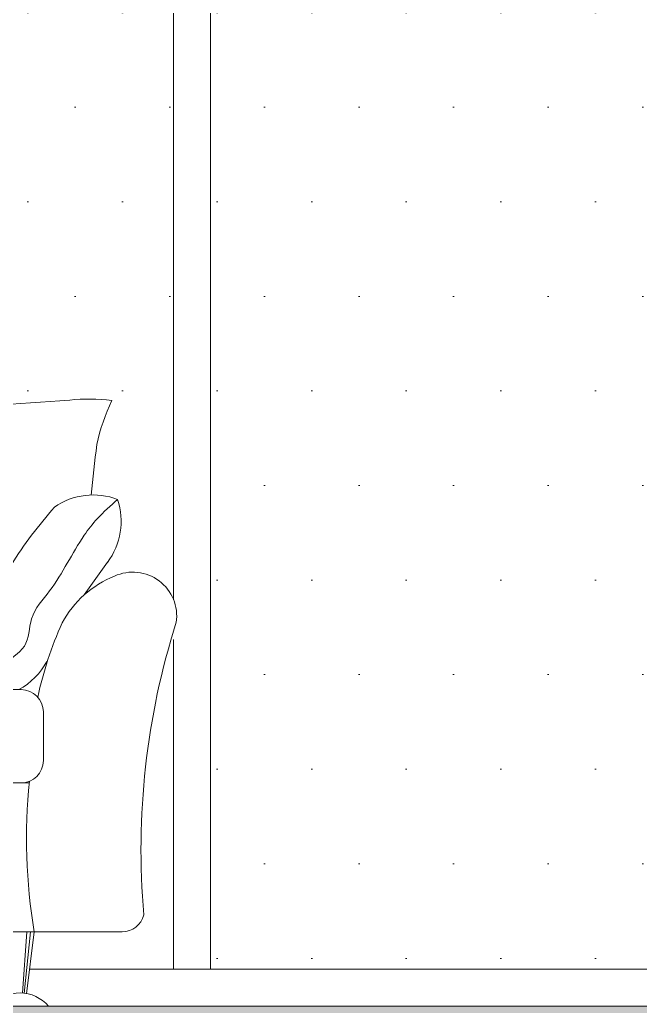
# Model space of a CAD drawing. Header units: millimetres. Extents: x -51 to 151, y -74 to 104.
# Drawn here: x 77.86 to 78.693, y -29.847 to -28.522 of the extents above; entities that cross this region are included whole.
import ezdxf

# ---------------------------------------------------------------- set-up
doc = ezdxf.new("R2010")
doc.units = ezdxf.units.MM
doc.header["$LTSCALE"] = 15
doc.layers.add('JJ2', color=3, linetype='Continuous')

# ---------------------------------------------------------------- blocks, each defined once
blk = doc.blocks.new('errt')
at = {"linetype": 'Continuous', "lineweight": 0}
h = blk.add_hatch(dxfattribs=at)
h.set_pattern_fill('DOTS', color=252, scale=80)
h.set_pattern_definition([(0, (303740.45, -38800), (63.5, 127), [0, -127])])
h.paths.add_polyline_path([(717272.3, -37889.4), (716472.3, -37889.4), (716472.3, -39532.2), (717272.3, -39532.2)])
h.paths.add_polyline_path([(718122.3, -37889.4), (717322.3, -37889.4), (717322.3, -39524.3), (718122.3, -39524.3)])
h.paths.add_polyline_path([(718972.3, -37889.4), (718172.3, -37889.4), (718172.3, -40289.4), (718972.3, -40289.4)])
at = {"color": 252, "linetype": 'Continuous', "lineweight": 0}
for p, q in [((718122.3, -39793.7), (718122.3, -37889.4)), ((718172.3, -40289.4), (718172.3, -37889.4)), ((718122.3, -40289.4), (718122.3, -39846.9)), ((717929.9, -40289.4), (719022.3, -40289.4)), ((719022.3, -40339.4), (716422.3, -40339.4))]:
    blk.add_line(p, q, dxfattribs=at)
blk.add_lwpolyline([(716422.3, -39998.8), (716422.3, -40339.4), (719022.3, -40339.4), (719022.3, -39998.8)], dxfattribs=at)
blk = doc.blocks.new('elevation sofa')
at = {"layer": 'JJ2', "color": 137, "lineweight": 5}
for p, q in [((718033.7, -15243.1), (718002.6, -15286.9)), ((717935.5, -15739.4), (717925, -15822.7)), ((717954.6, -15839.4), (717878.4, -15839.4))]:
    blk.add_line(p, q, dxfattribs=at)
at = {"layer": 'JJ2', "color": 4, "lineweight": 5}
for p, q in [((717917.7, -15414.1), (717396.3, -15414)), ((717947.7, -15444.1), (717947.7, -15509.4)), ((717929.1, -15539.4), (717306, -15539.3)), ((718053.5, -15739.4), (716498.5, -15739.2))]:
    blk.add_line(p, q, dxfattribs=at)
at = {"layer": 'JJ2', "color": 251, "lineweight": 5}
for p, q in [((717925.7, -15739.4), (717919.5, -15821.9)), ((717930.6, -15739.4), (717921.8, -15822.2))]:
    blk.add_line(p, q, dxfattribs=at)
at = {"layer": 'JJ2', "color": 4, "lineweight": 5}
for centre, radius, start, end in [((717630.4, -10420.1), 4618.6, 271.7728, 274.3788), ((718009.3, -15289.1), 265.2, 83.4573, 95.6851), ((718311.1, -15151.5), 299.3, 155.1364, 167.1295), ((722323.4, -15588.7), 4333.4, 173.3237, 174.2259), ((718095.5, -15391), 139.5, 112.0074, 151.5165), ((718067.8, -15315.3), 59, 351.7736, 114.6222), ((718430, -15529.4), 501, 155.8499, 167.8837), ((719082.4, -15628.6), 1003.6, 162.3149, 185.0255), ((717917.7, -15444.1), 30, 359.9945, 89.9945), ((717917.7, -15509.4), 30, 269.9945, 359.9945), ((718677.6, -15614.5), 752.5, 174.094, 189.5504), ((718053.5, -15709.4), 30, 269.9945, 346.2117)]:
    blk.add_arc(centre, radius, start, end, dxfattribs=at)
at = {"layer": 'JJ2', "color": 137, "lineweight": 5}
for centre, radius, start, end in [((718014.5, -15243.3), 90.7, 68.6827, 124.9239), ((717959.9, -15187.9), 92.2, 323.1857, 18.3257), ((717870.8, -15333.1), 92.2, 298.6132, 332.1214), ((717916.5, -15871), 49.5, 39.7316, 140.2574)]:
    blk.add_arc(centre, radius, start, end, dxfattribs=at)
blk.add_spline([(717962.6, -15169), (717904.8, -15246.4), (717864.2, -15341.5)], degree=3, dxfattribs=at)
at = {"layer": 'JJ2', "color": 251, "lineweight": 5}
blk.add_open_spline([(718047.4, -15158.9), (718038, -15167.1), (718021.4, -15181.5), (717990, -15222.4), (717967.8, -15271.2), (717927.4, -15314.3), (717929.4, -15360), (717892.6, -15376.5), (717889, -15401.3), (717886.1, -15411.8), (717885.4, -15414.1)], degree=3, knots=[0, 0, 0, 0, 37.506288, 65.782259, 153.619658, 198.465285, 236.495883, 274.837161, 300.242842, 307.42838, 307.42838, 307.42838, 307.42838], dxfattribs=at)

msp = doc.modelspace()

# ---------------------------------------------------------------- hatches: boundary and pattern name
at = {"linetype": 'Continuous', "lineweight": 13}
h = msp.add_hatch(color=256, dxfattribs=at)
h.dxf.hatch_style = 1
h.paths.add_polyline_path([(69.2663, -29.8473), (69.2663, -29.9473), (100.8663, -29.9473), (100.8663, -30.0473), (100.8663, -29.8473)])

# ---------------------------------------------------------------- block references
at = {"linetype": 'Continuous', "lineweight": 13, "xscale": 0.001, "yscale": 0.001, "zscale": 0.001}
for name, p in [('errt', (-640.056, 10.4921)), ('elevation sofa', (-640.056, -14.0079))]:
    msp.add_blockref(name, p, dxfattribs=at)

doc.saveas('drawing.dxf')
